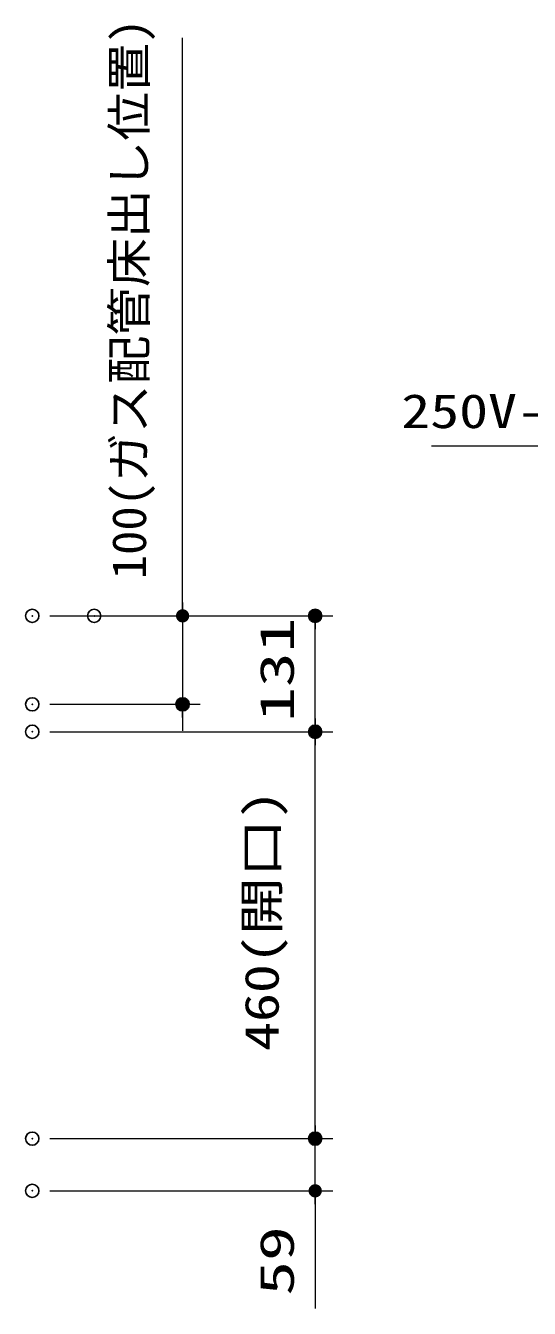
# Model space of a CAD drawing. Units: millimetres, scale not verified. Extents: x -9797 to 9797, y -4555 to 4555.
# Drawn here: x -4876 to -4306, y 852 to 2302 of the extents above; entities that cross this region are included whole.
import ezdxf
from ezdxf.enums import TextEntityAlignment as Align

# ---------------------------------------------------------------- set-up
doc = ezdxf.new("R2010")
doc.units = ezdxf.units.MM
doc.header["$LTSCALE"] = 30
doc.header["$PDMODE"] = 32
doc.header["$PDSIZE"] = 15
for name, color, linetype, lineweight in [('0-1_0', 7, 'Continuous', 25), ('0-3_寸法ﾚｲﾔｰ', 30, 'Continuous', 13), ('0-4_DEFPOINTS', 7, 'Continuous', 25)]:
    doc.layers.add(name, color=color, linetype=linetype, lineweight=lineweight)
doc.styles.add('ＭＳ ゴシック', font='')
doc.styles.get('ＭＳ ゴシック').set_extended_font_data('MS Gothic')

# ---------------------------------------------------------------- blocks, each defined once
blk = doc.blocks.new('_DOT')
at = {"layer": '0-1_0', "color": 30}
blk.add_line((-15, 0), (-30, 0), dxfattribs=at)
for points in [[(0, 0), (-15, 0), (-14.88, 1.88)], [(0, 0), (-14.88, -1.88), (-15, 0)], [(0, 0), (-14.88, 1.88), (-14.53, 3.73)], [(0, 0), (-14.53, -3.73), (-14.88, -1.88)], [(0, 0), (-14.53, 3.73), (-13.95, 5.52)], [(0, 0), (-13.95, -5.52), (-14.53, -3.73)], [(0, 0), (-13.95, 5.52), (-13.14, 7.23)], [(0, 0), (-13.14, -7.23), (-13.95, -5.52)], [(0, 0), (-13.14, 7.23), (-12.14, 8.82)], [(0, 0), (-12.14, -8.82), (-13.14, -7.23)], [(0, 0), (-12.14, 8.82), (-10.93, 10.27)], [(0, 0), (-10.93, -10.27), (-12.14, -8.82)], [(0, 0), (-10.93, 10.27), (-9.56, 11.56)], [(0, 0), (-9.56, -11.56), (-10.93, -10.27)], [(0, 0), (-9.56, 11.56), (-8.04, 12.66)], [(0, 0), (-8.04, -12.66), (-9.56, -11.56)], [(0, 0), (-8.04, 12.66), (-6.39, 13.57)], [(0, 0), (-6.39, -13.57), (-8.04, -12.66)], [(0, 0), (-6.39, 13.57), (-4.64, 14.27)], [(0, 0), (-4.64, -14.27), (-6.39, -13.57)], [(0, 0), (-4.64, 14.27), (-2.81, 14.73)], [(0, 0), (-2.81, -14.73), (-4.64, -14.27)], [(0, 0), (-2.81, 14.73), (-0.94, 14.97)], [(0, 0), (-0.94, -14.97), (-2.81, -14.73)], [(0, 0), (-0.94, 14.97), (0.94, 14.97)], [(0, 0), (0.94, -14.97), (-0.94, -14.97)], [(0, 0), (0.94, 14.97), (2.81, 14.73)], [(0, 0), (2.81, 14.73), (4.64, 14.27)], [(0, 0), (4.64, 14.27), (6.39, 13.57)], [(0, 0), (6.39, 13.57), (8.04, 12.66)], [(0, 0), (8.04, 12.66), (9.56, 11.56)], [(0, 0), (9.56, 11.56), (10.93, 10.27)], [(0, 0), (10.93, 10.27), (12.14, 8.82)], [(0, 0), (12.14, 8.82), (13.14, 7.23)], [(0, 0), (13.14, 7.23), (13.95, 5.52)], [(0, 0), (13.95, 5.52), (14.53, 3.73)], [(0, 0), (14.53, 3.73), (14.88, 1.88)], [(0, 0), (14.88, 1.88), (15, 0)], [(0, 0), (2.81, -14.73), (0.94, -14.97)], [(0, 0), (4.64, -14.27), (2.81, -14.73)], [(0, 0), (6.39, -13.57), (4.64, -14.27)], [(0, 0), (8.04, -12.66), (6.39, -13.57)], [(0, 0), (9.56, -11.56), (8.04, -12.66)], [(0, 0), (10.93, -10.27), (9.56, -11.56)], [(0, 0), (12.14, -8.82), (10.93, -10.27)], [(0, 0), (13.14, -7.23), (12.14, -8.82)], [(0, 0), (13.95, -5.52), (13.14, -7.23)], [(0, 0), (14.53, -3.73), (13.95, -5.52)], [(0, 0), (14.88, -1.88), (14.53, -3.73)], [(0, 0), (15, 0), (14.88, -1.88)]]:
    blk.add_solid(points, dxfattribs=at)

msp = doc.modelspace()

# ---------------------------------------------------------------- linework, layer by layer
at = {"layer": '0-3_寸法ﾚｲﾔｰ'}
for p, q in [((-4698.56, 1635), (-4698.56, 2288.43)), ((-4698.56, 1650), (-4698.56, 1665)), ((-4848.56, 1635), (-4678.56, 1635)), ((-4778.56, 1635), (-4528.56, 1635)), ((-4698.56, 1635), (-4698.56, 1535)), ((-4548.56, 1519), (-4548.56, 1620)), ((-4848.56, 1535), (-4678.56, 1535)), ((-4698.56, 1520), (-4698.56, 1505)), ((-4848.56, 1504), (-4528.56, 1504)), ((-4848.56, 1504), (-4528.56, 1504)), ((-4548.56, 1059), (-4548.56, 1489)), ((-4548.56, 1059), (-4548.56, 1074)), ((-4848.56, 1044), (-4528.56, 1044)), ((-4848.56, 1044), (-4528.56, 1044)), ((-4548.56, 985), (-4548.56, 1044)), ((-4848.56, 985), (-4528.56, 985)), ((-4548.56, 985), (-4548.56, 852.14)), ((-4548.56, 970), (-4548.56, 955))]:
    msp.add_line(p, q, dxfattribs=at)
msp.add_lwpolyline([(-4416.86, 1827.19), (-3995.76, 1827.19), (-3929.12, 1554.06)], dxfattribs=at)
at = {"layer": '0-4_DEFPOINTS'}
for p in [(-4868.56, 1635), (-4798.56, 1635), (-4548.56, 1635), (-4868.56, 1535), (-4698.56, 1535), (-4868.56, 1504), (-4548.56, 1504), (-4868.56, 1044), (-4548.56, 1044), (-4868.56, 985)]:
    msp.add_point(p, dxfattribs=at)

# ---------------------------------------------------------------- block references
at = {"layer": '0-3_寸法ﾚｲﾔｰ', "xscale": 0.5, "yscale": 0.5}
for p, rotation in [((-4698.56, 1635), 270), ((-4548.56, 1635), 90), ((-4698.56, 1535), 90), ((-4548.56, 1504), 270), ((-4548.56, 1504), 90), ((-4548.56, 1044), 270), ((-4548.56, 1044), 270), ((-4548.56, 985), 90)]:
    msp.add_blockref('_DOT', p, dxfattribs=dict(at, rotation=rotation))

# ---------------------------------------------------------------- texts
at = {"layer": '0-3_寸法ﾚｲﾔｰ', "style": 'ＭＳ ゴシック'}
for s, width, p in [('100(ガス配管床出し位置)', 1.05, (-4728.3, 1676.43)), ('131', 1.5, (-4561.16, 1515.21)), ('460(開口)', 1.25, (-4578.3, 1143.14)), ('59', 1.5, (-4561.16, 866.43))]:
    msp.add_text(s, height=38.49, rotation=90, dxfattribs=dict(at, width=width)).set_placement(p, align=Align.BOTTOM_LEFT)
at = {"layer": '0-3_寸法ﾚｲﾔｰ', "color": 7, "style": 'ＭＳ ゴシック', "width": 1.25}
msp.add_text('250V-30A床出し', height=38.48, dxfattribs=at).set_placement((-4451.21, 1835.74), align=Align.BOTTOM_LEFT)

doc.saveas('drawing.dxf')
